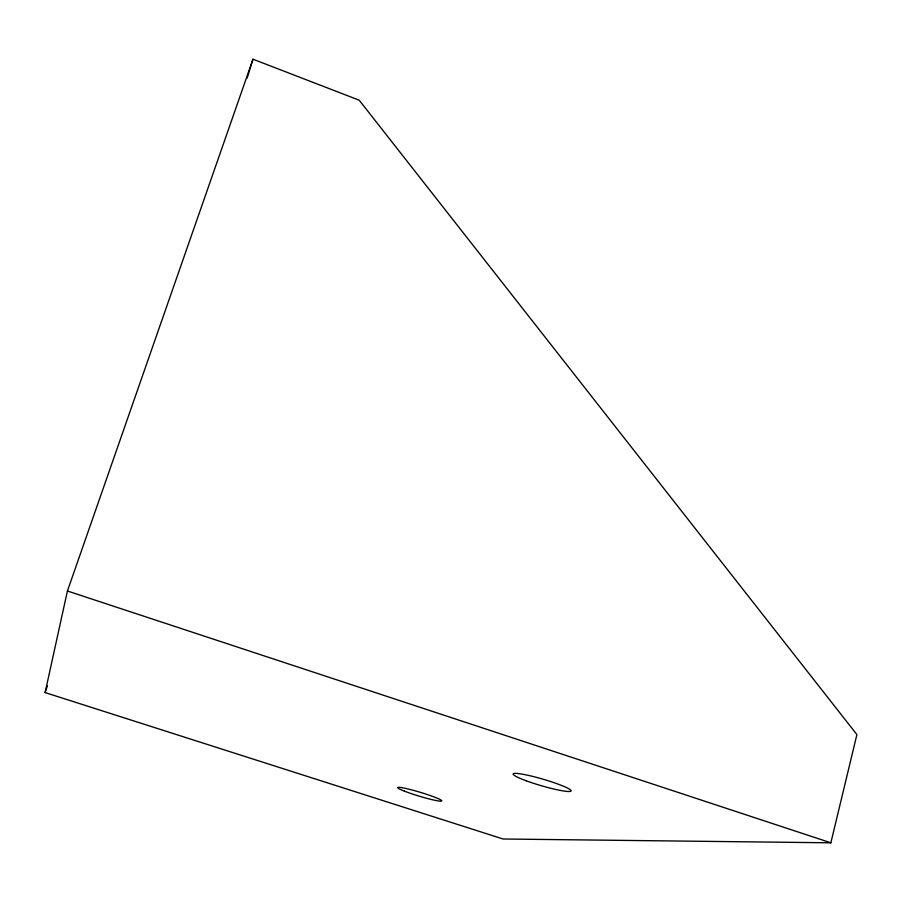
<?xml version="1.0" encoding="UTF-8"?>
<svg xmlns="http://www.w3.org/2000/svg" width="902" height="902" viewBox="0 0 902 902"><rect width="100%" height="100%" fill="white"/><g stroke="black" fill="none" stroke-linecap="round" stroke-linejoin="round"><path stroke-width="1.35" d="M45.1 692.578L67.424 591.002L252.966 59.194L359.221 100.212L856.9 734.589L830.855 842.806L503.057 838.995L45.1 692.578L47.4 685.948M247.159 78.046L252.966 59.194M67.424 591.002L830.855 842.806M526.204 780.771A30.161 3.36 16.3 0 0 571.067 790.986A30.161 3.36 16.3 0 0 529.192 775.573A30.161 3.36 16.3 0 0 526.204 780.771M404.367 791.133A23.057 1.996 16.8 0 0 441.168 801.156A23.057 1.996 16.8 0 0 413.725 790.434A23.057 1.996 16.8 0 0 404.367 791.133"/></g></svg>
